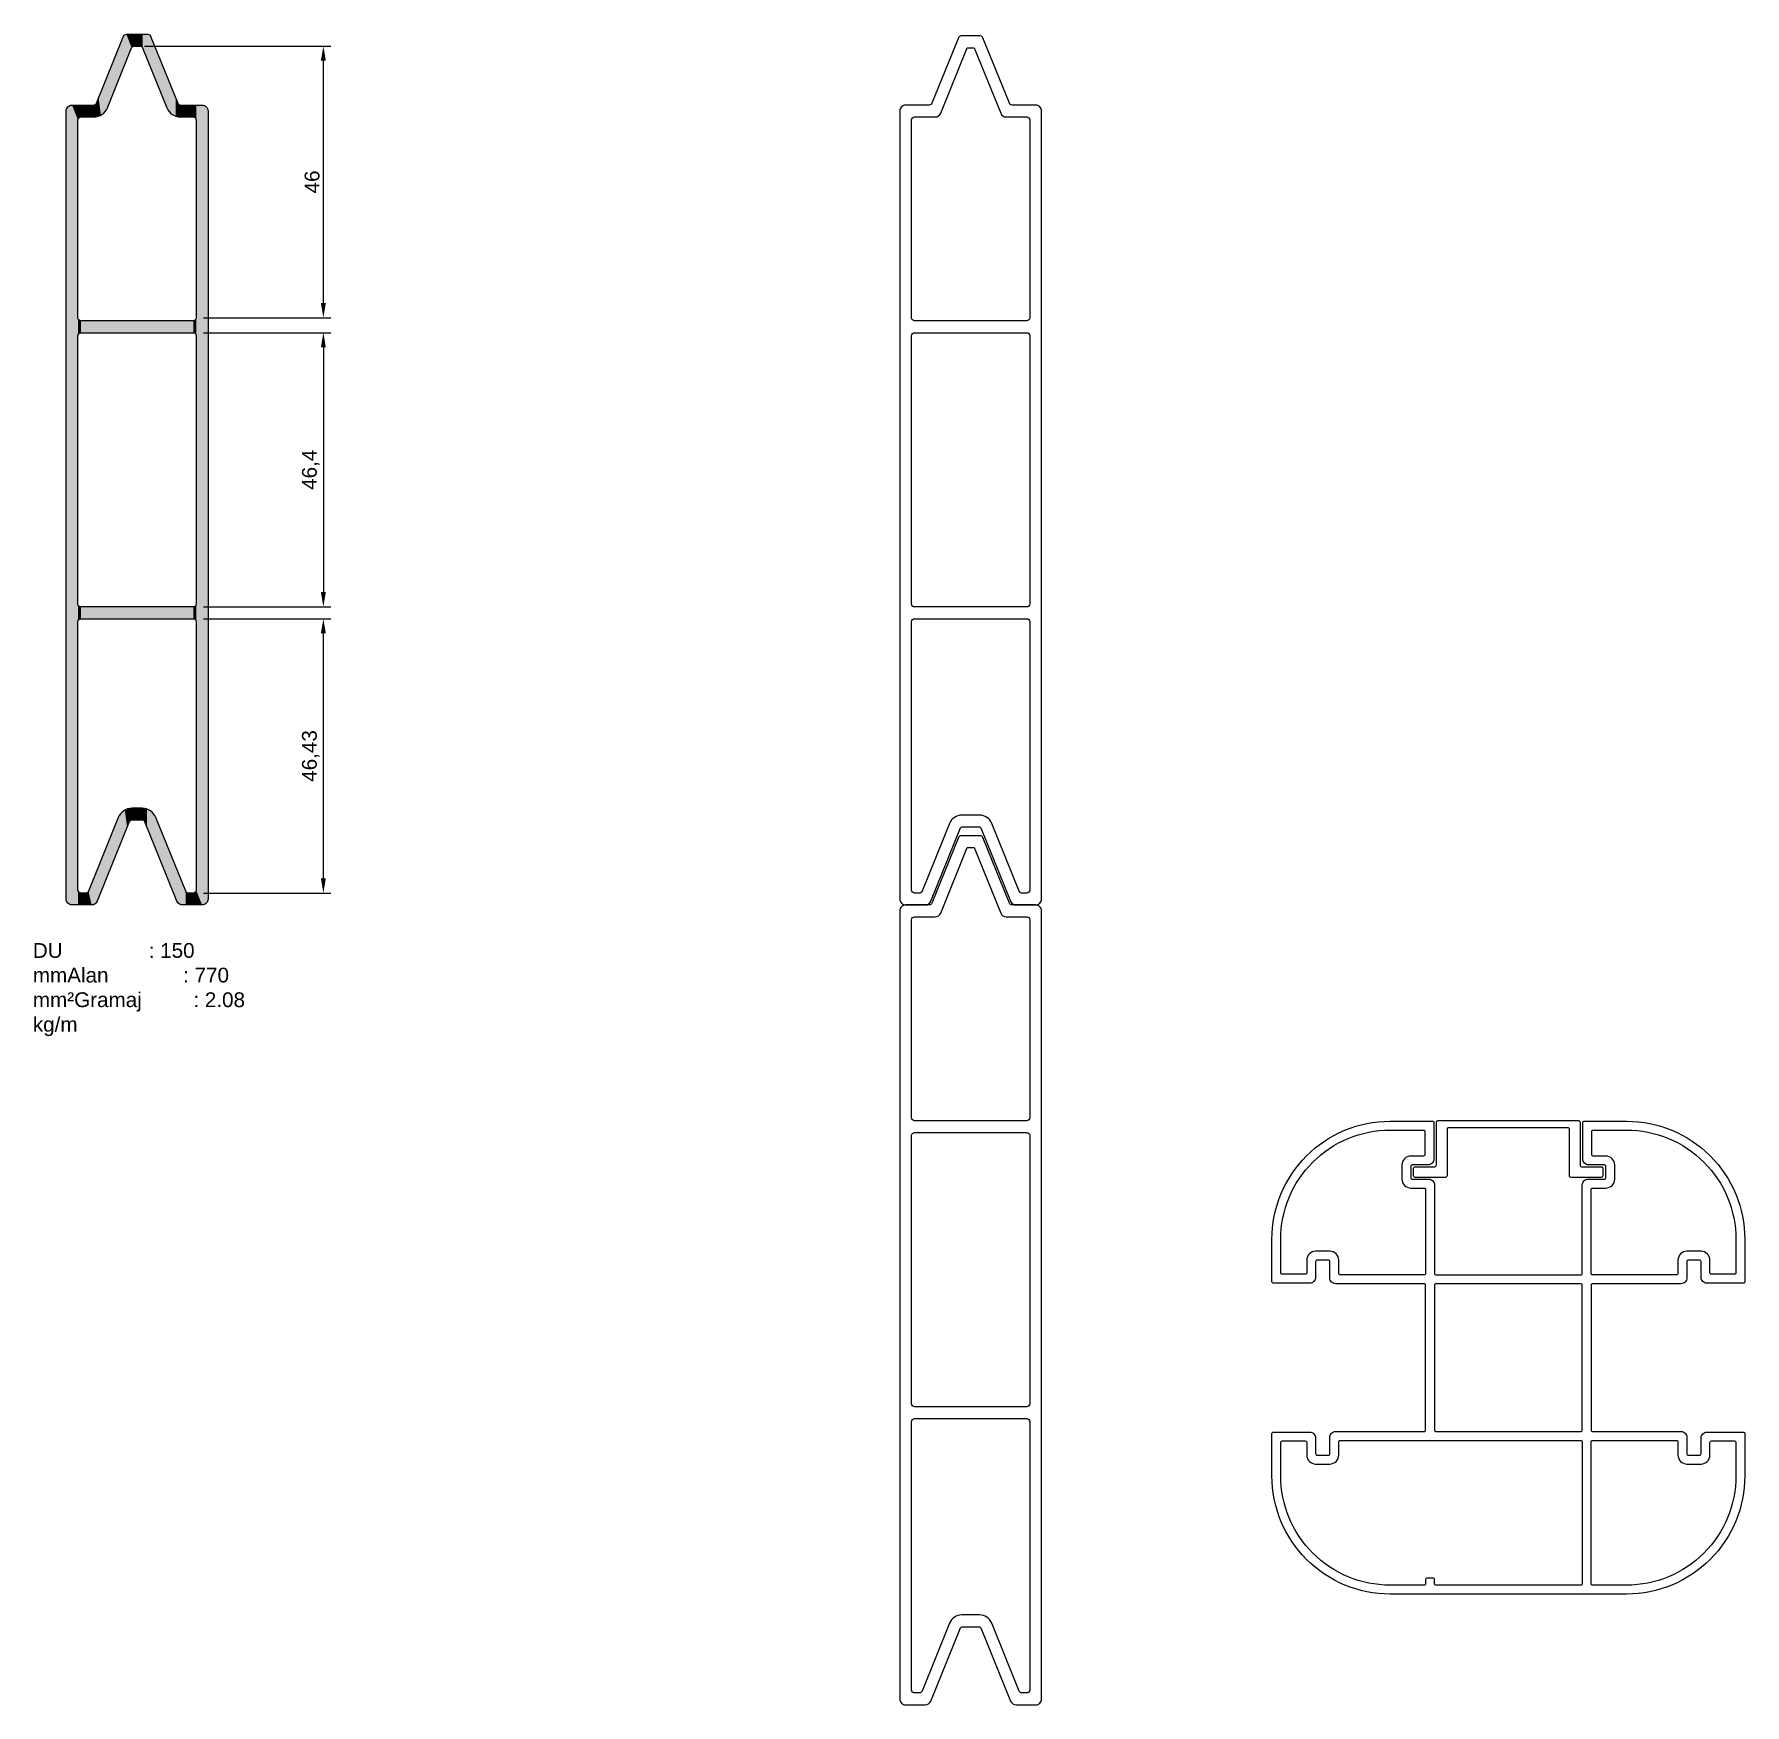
# Model space of a CAD drawing. Extents: x 73 to 823, y -58 to 227.
# Drawn here: x 533.7 to 823.1, y -57.5 to 225.2 of the extents above; entities that cross this region are included whole.
import ezdxf

# ---------------------------------------------------------------- set-up
doc = ezdxf.new("R2010")
doc.units = 0
doc.layers.get('0').update_dxf_attribs({"linetype": 'CONTINUOUS'})
doc.layers.get('DEFPOINTS').update_dxf_attribs({"linetype": 'CONTINUOUS'})
doc.styles.get("Standard").update_dxf_attribs({"font": 'arial.ttf'})
doc.dimstyles.new('ISO-25', dxfattribs={"dimtxt": 2.5, "dimasz": 2.5, "dimexe": 1.25, "dimexo": 1.25, "dimtad": 1, "dimtxsty": 'STANDARD', "dimcen": 2.5, "dimazin": 3, "dimtfac": 1, "dimtmove": 0, "dimatfit": 3})

# ---------------------------------------------------------------- blocks, each defined once
blk = doc.blocks.new('*D3')
at = {"color": 0}
for p, q in [((562.34, 126.26), (583.85, 126.26)), ((582.6, 82.33), (582.6, 123.76)), ((562.34, 79.83), (583.85, 79.83))]:
    blk.add_line(p, q, dxfattribs=at)
for points in [[(582.18, 123.76), (583.02, 123.76), (582.6, 126.26)], [(582.18, 82.33), (583.02, 82.33), (582.6, 79.83)]]:
    blk.add_solid(points, dxfattribs=at)
at = {"layer": 'DEFPOINTS', "color": 0}
for p in [(561.09, 126.26), (582.6, 126.26), (561.09, 79.83)]:
    blk.add_point(p, dxfattribs=at)
at = {"color": 0, "insert": (580.47, 103.04), "char_height": 2.5, "attachment_point": 5, "rotation": 90}
blk.add_mtext('46,43', dxfattribs=at)
blk = doc.blocks.new('*D4')
at = {"color": 0}
for p, q in [((562.34, 174.66), (583.85, 174.66)), ((582.6, 172.16), (582.6, 130.76)), ((562.34, 128.26), (583.85, 128.26))]:
    blk.add_line(p, q, dxfattribs=at)
for points in [[(582.18, 172.16), (583.02, 172.16), (582.6, 174.66)], [(582.18, 130.76), (583.02, 130.76), (582.6, 128.26)]]:
    blk.add_solid(points, dxfattribs=at)
at = {"layer": 'DEFPOINTS', "color": 0}
for p in [(561.09, 174.66), (561.09, 128.26), (582.6, 128.26)]:
    blk.add_point(p, dxfattribs=at)
at = {"color": 0, "insert": (580.47, 151.46), "char_height": 2.5, "attachment_point": 5, "rotation": 90}
blk.add_mtext('46,4', dxfattribs=at)
blk = doc.blocks.new('*D5')
at = {"color": 0}
for p, q in [((552.34, 223.16), (583.85, 223.16)), ((582.6, 179.66), (582.6, 220.66)), ((562.34, 177.16), (583.85, 177.16))]:
    blk.add_line(p, q, dxfattribs=at)
for points in [[(582.18, 220.66), (583.02, 220.66), (582.6, 223.16)], [(582.18, 179.66), (583.02, 179.66), (582.6, 177.16)]]:
    blk.add_solid(points, dxfattribs=at)
at = {"layer": 'DEFPOINTS', "color": 0}
for p in [(551.09, 223.16), (582.6, 223.16), (561.09, 177.16)]:
    blk.add_point(p, dxfattribs=at)
at = {"color": 0, "insert": (580.7, 200.16), "char_height": 2.5, "attachment_point": 5, "rotation": 90}
blk.add_mtext('46', dxfattribs=at)
blk = doc.blocks.new('*U40')
at = {"linetype": 'CONTINUOUS'}
for points in [[(548.81, 219.51), (546.07, 218.06), (548.81, 224.85)], [(548.85, 219.6), (548.81, 224.85), (548.85, 224.92)], [(548.81, 219.51), (548.81, 224.85), (548.85, 219.6)], [(548.9, 219.73), (548.85, 224.92), (548.9, 224.99)], [(548.85, 219.6), (548.85, 224.92), (548.9, 219.73)], [(548.96, 219.88), (548.9, 224.99), (548.96, 225.05)], [(548.9, 219.73), (548.9, 224.99), (548.96, 219.88)], [(549.03, 220.05), (548.96, 225.05), (549.03, 225.1)], [(548.96, 219.88), (548.96, 225.05), (549.03, 220.05)], [(549.11, 220.24), (549.03, 225.1), (549.11, 225.13)], [(549.03, 220.05), (549.03, 225.1), (549.11, 220.24)], [(549.19, 220.45), (549.11, 225.13), (549.19, 225.15)], [(549.11, 220.24), (549.11, 225.13), (549.19, 220.45)], [(549.27, 220.66), (549.19, 225.15), (549.27, 225.16)], [(549.19, 220.45), (549.19, 225.15), (549.27, 220.66)], [(549.27, 220.66), (549.27, 225.16), (550.16, 222.85)], [(550.16, 222.85), (549.27, 225.16), (550.16, 225.16)], [(550.16, 222.85), (550.16, 225.16), (550.2, 222.92)], [(550.2, 222.92), (550.16, 225.16), (550.2, 225.16)], [(550.2, 222.92), (550.2, 225.16), (550.25, 222.99)], [(550.25, 222.99), (550.2, 225.16), (550.25, 225.16)], [(550.25, 222.99), (550.25, 225.16), (550.31, 223.05)], [(550.31, 223.05), (550.25, 225.16), (550.31, 225.16)], [(550.31, 223.05), (550.31, 225.16), (550.38, 223.1)], [(550.38, 223.1), (550.31, 225.16), (550.38, 225.16)], [(550.38, 223.1), (550.38, 225.16), (550.46, 223.13)], [(550.46, 223.13), (550.38, 225.16), (550.46, 225.16)], [(550.46, 223.13), (550.46, 225.16), (550.54, 223.15)], [(550.54, 223.15), (550.46, 225.16), (550.54, 225.16)], [(550.54, 223.15), (550.54, 225.16), (550.62, 223.16)], [(550.62, 223.16), (550.54, 225.16), (550.62, 225.16)], [(550.62, 223.16), (550.62, 225.16), (551.55, 223.16)], [(551.55, 223.16), (550.62, 225.16), (551.55, 225.16)], [(551.55, 223.16), (551.55, 225.16), (551.64, 223.15)], [(551.64, 223.15), (551.55, 225.16), (551.64, 225.16)], [(551.64, 223.15), (551.64, 225.16), (551.72, 223.13)], [(551.72, 223.13), (551.64, 225.16), (551.72, 225.16)], [(551.72, 223.13), (551.72, 225.16), (551.8, 223.1)], [(551.8, 223.1), (551.72, 225.16), (551.8, 225.16)], [(551.8, 223.1), (551.8, 225.16), (551.87, 223.05)], [(551.87, 223.05), (551.8, 225.16), (551.87, 225.16)], [(551.87, 223.05), (551.87, 225.16), (551.93, 222.99)], [(551.93, 222.99), (551.87, 225.16), (551.93, 225.16)], [(551.93, 222.99), (551.93, 225.16), (551.98, 222.92)], [(551.98, 222.92), (551.93, 225.16), (551.98, 225.16)], [(551.98, 222.92), (551.98, 225.16), (552.02, 222.85)], [(552.02, 222.85), (551.98, 225.16), (552.02, 225.16)], [(552.02, 222.85), (552.02, 225.16), (552.9, 220.66)], [(552.9, 220.66), (552.02, 225.16), (552.9, 225.16)], [(552.9, 220.66), (552.9, 225.16), (552.99, 220.45)], [(552.99, 220.45), (552.9, 225.16), (552.99, 225.15)], [(552.99, 220.45), (552.99, 225.15), (553.07, 220.24)], [(553.07, 220.24), (552.99, 225.15), (553.07, 225.13)], [(553.07, 220.24), (553.07, 225.13), (553.15, 220.05)], [(553.15, 220.05), (553.07, 225.13), (553.15, 225.1)], [(553.15, 220.05), (553.15, 225.1), (553.22, 219.88)], [(553.22, 219.88), (553.15, 225.1), (553.22, 225.05)], [(553.22, 219.88), (553.22, 225.05), (553.28, 219.73)], [(553.28, 219.73), (553.22, 225.05), (553.28, 224.99)], [(553.28, 219.73), (553.28, 224.99), (553.33, 219.6)], [(553.33, 219.6), (553.28, 224.99), (553.33, 224.92)], [(553.33, 219.6), (553.33, 224.92), (553.37, 219.51)], [(553.37, 219.51), (553.33, 224.92), (553.37, 224.85)], [(553.37, 219.51), (553.37, 224.85), (556.11, 212.72)], [(556.11, 212.72), (553.37, 224.85), (556.11, 218.06)], [(545.88, 212.35), (545.62, 216.96), (545.88, 217.59)], [(546.07, 212.72), (545.88, 217.59), (546.07, 218.06)], [(545.88, 212.35), (545.88, 217.59), (546.07, 212.72)], [(546.07, 212.72), (546.07, 218.06), (548.81, 219.51)], [(556.11, 212.72), (556.11, 218.06), (556.3, 212.35)], [(556.3, 212.35), (556.11, 218.06), (556.3, 217.59)], [(556.3, 212.35), (556.3, 217.59), (556.55, 212.01)], [(556.55, 212.01), (556.3, 217.59), (556.55, 216.96)], [(544.58, 211.3), (544.21, 213.47), (544.58, 214.38)], [(544.97, 211.48), (544.58, 214.38), (544.97, 215.34)], [(544.58, 211.3), (544.58, 214.38), (544.97, 211.48)], [(545.32, 211.71), (544.97, 215.34), (545.32, 216.21)], [(544.97, 211.48), (544.97, 215.34), (545.32, 211.71)], [(545.62, 212.01), (545.32, 216.21), (545.62, 216.96)], [(545.32, 211.71), (545.32, 216.21), (545.62, 212.01)], [(545.62, 212.01), (545.62, 216.96), (545.88, 212.35)], [(556.55, 212.01), (556.55, 216.96), (556.86, 211.71)], [(556.86, 211.71), (556.55, 216.96), (556.86, 216.21)], [(556.86, 211.71), (556.86, 216.21), (557.21, 211.48)], [(557.21, 211.48), (556.86, 216.21), (557.21, 215.34)], [(557.21, 211.48), (557.21, 215.34), (557.59, 211.3)], [(557.59, 211.3), (557.21, 215.34), (557.59, 214.38)], [(557.59, 211.3), (557.59, 214.38), (557.96, 211.21)], [(557.96, 211.21), (557.59, 214.38), (557.96, 213.47)], [(539.1, 78.65), (539.09, 212.16), (539.1, 212.31)], [(539.09, 78.83), (539.09, 212.16), (539.1, 78.65)], [(539.11, 78.64), (539.1, 212.31), (539.11, 212.36)], [(539.1, 78.65), (539.1, 212.31), (539.11, 78.64)], [(539.15, 78.49), (539.11, 212.36), (539.15, 212.49)], [(539.11, 78.64), (539.11, 212.36), (539.15, 78.49)], [(539.16, 78.45), (539.15, 212.49), (539.16, 212.54)], [(539.15, 78.49), (539.15, 212.49), (539.16, 78.45)], [(539.22, 78.33), (539.16, 212.54), (539.22, 212.65)], [(539.16, 78.45), (539.16, 212.54), (539.22, 78.33)], [(539.26, 78.28), (539.22, 212.65), (539.26, 212.72)], [(539.22, 78.33), (539.22, 212.65), (539.26, 78.28)], [(539.32, 78.19), (539.26, 212.72), (539.32, 212.8)], [(539.26, 78.28), (539.26, 212.72), (539.32, 78.19)], [(539.38, 78.13), (539.32, 212.8), (539.38, 212.87)], [(539.32, 78.19), (539.32, 212.8), (539.38, 78.13)], [(539.44, 78.06), (539.38, 212.87), (539.44, 212.92)], [(539.38, 78.13), (539.38, 212.87), (539.44, 78.06)], [(539.53, 78), (539.44, 212.92), (539.53, 212.99)], [(539.44, 78.06), (539.44, 212.92), (539.53, 78)], [(539.59, 77.96), (539.53, 212.99), (539.59, 213.02)], [(539.53, 78), (539.53, 212.99), (539.59, 77.96)], [(539.71, 77.91), (539.59, 213.02), (539.71, 213.08)], [(539.59, 77.96), (539.59, 213.02), (539.71, 77.91)], [(539.75, 77.89), (539.71, 213.08), (539.75, 213.1)], [(539.71, 77.91), (539.71, 213.08), (539.75, 77.89)], [(539.89, 77.85), (539.75, 213.1), (539.89, 213.14)], [(539.75, 77.89), (539.75, 213.1), (539.89, 77.85)], [(539.89, 77.85), (539.89, 213.14), (539.91, 77.84)], [(539.91, 77.84), (539.89, 213.14), (539.91, 213.14)], [(540.09, 77.83), (539.91, 213.14), (540.09, 213.16)], [(539.91, 77.84), (539.91, 213.14), (540.09, 77.83)], [(540.09, 77.83), (540.09, 213.16), (541.09, 77.83)], [(541.09, 210.66), (540.09, 213.16), (541.09, 213.16)], [(541.09, 77.83), (540.09, 213.16), (541.09, 80.33)], [(541.09, 80.33), (540.09, 213.16), (541.09, 125.76)], [(541.09, 125.76), (540.09, 213.16), (541.09, 128.76)], [(541.09, 128.76), (540.09, 213.16), (541.09, 174.16)], [(541.09, 174.16), (540.09, 213.16), (541.09, 177.16)], [(541.09, 177.16), (540.09, 213.16), (541.09, 210.66)], [(541.09, 210.66), (541.09, 213.16), (541.1, 210.76)], [(541.1, 210.76), (541.09, 213.16), (541.1, 213.16)], [(541.1, 210.76), (541.1, 213.16), (541.13, 210.85)], [(541.13, 210.85), (541.1, 213.16), (541.13, 213.16)], [(541.13, 210.85), (541.13, 213.16), (541.17, 210.94)], [(541.17, 210.94), (541.13, 213.16), (541.17, 213.16)], [(541.17, 210.94), (541.17, 213.16), (541.23, 211.01)], [(541.23, 211.01), (541.17, 213.16), (541.23, 213.16)], [(541.23, 211.01), (541.23, 213.16), (541.31, 211.08)], [(541.31, 211.08), (541.23, 213.16), (541.31, 213.16)], [(541.31, 211.08), (541.31, 213.16), (541.4, 211.12)], [(541.4, 211.12), (541.31, 213.16), (541.4, 213.16)], [(541.4, 211.12), (541.4, 213.16), (541.49, 211.15)], [(541.49, 211.15), (541.4, 213.16), (541.49, 213.16)], [(541.49, 211.15), (541.49, 213.16), (541.59, 211.16)], [(541.59, 211.16), (541.49, 213.16), (541.59, 213.16)], [(541.59, 211.16), (541.59, 213.16), (543.75, 211.16)], [(543.75, 211.16), (541.59, 213.16), (543.75, 213.16)], [(543.83, 211.17), (543.75, 213.16), (543.83, 213.17)], [(543.75, 211.16), (543.75, 213.16), (543.83, 211.17)], [(543.92, 211.17), (543.83, 213.17), (543.92, 213.19)], [(543.83, 211.17), (543.83, 213.17), (543.92, 211.17)], [(543.99, 211.18), (543.92, 213.19), (543.99, 213.22)], [(543.92, 211.17), (543.92, 213.19), (543.99, 211.18)], [(544.06, 211.19), (543.99, 213.22), (544.06, 213.27)], [(543.99, 211.18), (543.99, 213.22), (544.06, 211.19)], [(544.13, 211.19), (544.06, 213.27), (544.13, 213.33)], [(544.06, 211.19), (544.06, 213.27), (544.13, 211.19)], [(544.17, 211.2), (544.13, 213.33), (544.17, 213.39)], [(544.13, 211.19), (544.13, 213.33), (544.17, 211.2)], [(544.18, 211.2), (544.17, 213.39), (544.18, 213.4)], [(544.17, 211.2), (544.17, 213.39), (544.18, 211.2)], [(544.21, 211.21), (544.18, 213.4), (544.21, 213.47)], [(544.18, 211.2), (544.18, 213.4), (544.21, 211.21)], [(544.21, 211.21), (544.21, 213.47), (544.58, 211.3)], [(557.96, 211.21), (557.96, 213.47), (558, 211.2)], [(558, 211.2), (557.96, 213.47), (558, 213.4)], [(558, 211.2), (558, 213.4), (558, 211.2)], [(558, 211.2), (558, 213.4), (558, 213.39)], [(558, 211.2), (558, 213.39), (558.05, 211.19)], [(558.05, 211.19), (558, 213.39), (558.05, 213.33)], [(558.05, 211.19), (558.05, 213.33), (558.11, 211.19)], [(558.11, 211.19), (558.05, 213.33), (558.11, 213.27)], [(558.11, 211.19), (558.11, 213.27), (558.18, 211.18)], [(558.18, 211.18), (558.11, 213.27), (558.18, 213.22)], [(558.18, 211.18), (558.18, 213.22), (558.26, 211.17)], [(558.26, 211.17), (558.18, 213.22), (558.26, 213.19)], [(558.26, 211.17), (558.26, 213.19), (558.34, 211.17)], [(558.34, 211.17), (558.26, 213.19), (558.34, 213.17)], [(558.34, 211.17), (558.34, 213.17), (558.43, 211.16)], [(558.43, 211.16), (558.34, 213.17), (558.43, 213.16)], [(558.43, 211.16), (558.43, 213.16), (560.59, 211.16)], [(560.59, 211.16), (558.43, 213.16), (560.59, 213.16)], [(560.59, 211.16), (560.59, 213.16), (560.67, 211.15)], [(560.67, 211.15), (560.59, 213.16), (560.67, 213.16)], [(560.67, 211.15), (560.67, 213.16), (560.76, 211.13)], [(560.76, 211.13), (560.67, 213.16), (560.76, 213.16)], [(560.76, 211.13), (560.76, 213.16), (560.84, 211.09)], [(560.84, 211.09), (560.76, 213.16), (560.84, 213.16)], [(560.84, 211.09), (560.84, 213.16), (560.91, 211.04)], [(560.91, 211.04), (560.84, 213.16), (560.91, 213.16)], [(560.91, 211.04), (560.91, 213.16), (560.97, 210.98)], [(560.97, 210.98), (560.91, 213.16), (560.97, 213.16)], [(560.97, 210.98), (560.97, 213.16), (561.02, 210.91)], [(561.02, 210.91), (560.97, 213.16), (561.02, 213.16)], [(561.02, 210.91), (561.02, 213.16), (561.06, 210.83)], [(561.06, 210.83), (561.02, 213.16), (561.06, 213.16)], [(561.06, 210.83), (561.06, 213.16), (561.08, 210.75)], [(561.08, 210.75), (561.06, 213.16), (561.08, 213.16)], [(561.08, 210.75), (561.08, 213.16), (561.09, 210.66)], [(561.09, 210.66), (561.08, 213.16), (561.09, 213.16)], [(561.09, 210.66), (561.09, 213.16), (562.09, 77.83)], [(562.09, 77.83), (561.09, 213.16), (562.09, 213.16)], [(562.09, 77.83), (562.09, 213.16), (562.26, 77.84)], [(562.26, 77.84), (562.09, 213.16), (562.26, 213.15)], [(562.26, 77.84), (562.26, 213.15), (562.43, 77.89)], [(562.43, 77.89), (562.26, 213.15), (562.43, 213.1)], [(562.43, 77.89), (562.43, 213.1), (562.59, 77.96)], [(562.59, 77.96), (562.43, 213.1), (562.59, 213.03)], [(562.59, 77.96), (562.59, 213.03), (562.73, 78.06)], [(562.73, 78.06), (562.59, 213.03), (562.73, 212.93)], [(562.73, 78.06), (562.73, 212.93), (562.85, 78.19)], [(562.85, 78.19), (562.73, 212.93), (562.85, 212.8)], [(562.85, 78.19), (562.85, 212.8), (562.95, 78.33)], [(562.95, 78.33), (562.85, 212.8), (562.95, 212.66)], [(562.95, 78.33), (562.95, 212.66), (563.03, 78.49)], [(563.03, 78.49), (562.95, 212.66), (563.03, 212.5)], [(563.03, 78.49), (563.03, 212.5), (563.07, 78.65)], [(563.07, 78.65), (563.03, 212.5), (563.07, 212.33)], [(563.07, 78.65), (563.07, 212.33), (563.09, 78.83)], [(563.09, 78.83), (563.07, 212.33), (563.09, 212.16)], [(561.09, 177.16), (561.09, 210.66), (562.09, 77.83)], [(541.09, 174.16), (541.09, 177.16), (541.1, 174.25)], [(541.1, 174.25), (541.09, 177.16), (541.1, 177.08)], [(541.1, 174.25), (541.1, 177.08), (541.1, 174.25)], [(541.1, 174.25), (541.1, 177.08), (541.1, 177.06)], [(541.1, 174.25), (541.1, 177.06), (541.12, 174.33)], [(541.12, 174.33), (541.1, 177.06), (541.12, 177)], [(541.12, 174.33), (541.12, 177), (541.13, 174.35)], [(541.13, 174.35), (541.12, 177), (541.13, 176.97)], [(541.13, 174.35), (541.13, 176.97), (541.15, 174.41)], [(541.15, 174.41), (541.13, 176.97), (541.15, 176.91)], [(541.15, 174.41), (541.15, 176.91), (541.17, 174.43)], [(541.17, 174.43), (541.15, 176.91), (541.17, 176.88)], [(541.17, 174.43), (541.17, 176.88), (541.2, 174.48)], [(541.2, 174.48), (541.17, 176.88), (541.2, 176.84)], [(541.2, 174.48), (541.2, 176.84), (541.23, 174.51)], [(541.23, 174.51), (541.2, 176.84), (541.23, 176.81)], [(541.23, 174.51), (541.23, 176.81), (541.27, 174.54)], [(541.27, 174.54), (541.23, 176.81), (541.27, 176.78)], [(541.27, 174.54), (541.27, 176.78), (541.31, 174.57)], [(541.31, 174.57), (541.27, 176.78), (541.31, 176.74)], [(541.31, 174.57), (541.31, 176.74), (541.34, 174.59)], [(541.34, 174.59), (541.31, 176.74), (541.34, 176.73)], [(541.34, 174.59), (541.34, 176.73), (541.4, 174.62)], [(541.4, 174.62), (541.34, 176.73), (541.4, 176.7)], [(541.4, 174.62), (541.4, 176.7), (541.42, 174.63)], [(541.42, 174.63), (541.4, 176.7), (541.42, 176.69)], [(541.42, 174.63), (541.42, 176.69), (541.49, 174.65)], [(541.49, 174.65), (541.42, 176.69), (541.49, 176.67)], [(541.49, 174.65), (541.49, 176.67), (541.5, 174.65)], [(541.5, 174.65), (541.49, 176.67), (541.5, 176.67)], [(541.5, 174.65), (541.5, 176.67), (541.59, 174.66)], [(541.59, 174.66), (541.5, 176.67), (541.59, 176.66)], [(541.59, 174.66), (541.59, 176.66), (560.59, 174.66)], [(560.59, 174.66), (541.59, 176.66), (560.59, 176.66)], [(560.67, 174.65), (560.59, 176.66), (560.67, 176.67)], [(560.59, 174.66), (560.59, 176.66), (560.67, 174.65)], [(560.76, 174.63), (560.67, 176.67), (560.76, 176.69)], [(560.67, 174.65), (560.67, 176.67), (560.76, 174.63)], [(560.84, 174.59), (560.76, 176.69), (560.84, 176.73)], [(560.76, 174.63), (560.76, 176.69), (560.84, 174.59)], [(560.91, 174.54), (560.84, 176.73), (560.91, 176.78)], [(560.84, 174.59), (560.84, 176.73), (560.91, 174.54)], [(560.97, 174.48), (560.91, 176.78), (560.97, 176.84)], [(560.91, 174.54), (560.91, 176.78), (560.97, 174.48)], [(561.02, 174.41), (560.97, 176.84), (561.02, 176.91)], [(560.97, 174.48), (560.97, 176.84), (561.02, 174.41)], [(561.06, 174.33), (561.02, 176.91), (561.06, 176.99)], [(561.02, 174.41), (561.02, 176.91), (561.06, 174.33)], [(561.08, 174.25), (561.06, 176.99), (561.08, 177.07)], [(561.06, 174.33), (561.06, 176.99), (561.08, 174.25)], [(561.09, 174.16), (561.08, 177.07), (561.09, 177.16)], [(561.08, 174.25), (561.08, 177.07), (561.09, 174.16)], [(561.09, 174.16), (561.09, 177.16), (562.09, 77.83)], [(561.09, 128.76), (561.09, 174.16), (562.09, 77.83)], [(541.09, 125.76), (541.09, 128.76), (541.1, 125.84)], [(541.1, 125.84), (541.09, 128.76), (541.1, 128.67)], [(541.1, 125.84), (541.1, 128.67), (541.1, 125.86)], [(541.1, 125.86), (541.1, 128.67), (541.1, 128.67)], [(541.1, 125.86), (541.1, 128.67), (541.12, 125.93)], [(541.12, 125.93), (541.1, 128.67), (541.12, 128.59)], [(541.12, 125.93), (541.12, 128.59), (541.13, 125.95)], [(541.13, 125.95), (541.12, 128.59), (541.13, 128.57)], [(541.13, 125.95), (541.13, 128.57), (541.15, 126.01)], [(541.15, 126.01), (541.13, 128.57), (541.15, 128.51)], [(541.15, 126.01), (541.15, 128.51), (541.17, 126.04)], [(541.17, 126.04), (541.15, 128.51), (541.17, 128.49)], [(541.17, 126.04), (541.17, 128.49), (541.2, 126.08)], [(541.2, 126.08), (541.17, 128.49), (541.2, 128.44)], [(541.2, 126.08), (541.2, 128.44), (541.23, 126.11)], [(541.23, 126.11), (541.2, 128.44), (541.23, 128.41)], [(541.23, 126.11), (541.23, 128.41), (541.27, 126.14)], [(541.27, 126.14), (541.23, 128.41), (541.27, 128.38)], [(541.27, 126.14), (541.27, 128.38), (541.31, 126.18)], [(541.31, 126.18), (541.27, 128.38), (541.31, 128.35)], [(541.31, 126.18), (541.31, 128.35), (541.34, 126.19)], [(541.34, 126.19), (541.31, 128.35), (541.34, 128.33)], [(541.34, 126.19), (541.34, 128.33), (541.4, 126.22)], [(541.4, 126.22), (541.34, 128.33), (541.4, 128.3)], [(541.4, 126.22), (541.4, 128.3), (541.42, 126.23)], [(541.42, 126.23), (541.4, 128.3), (541.42, 128.29)], [(541.42, 126.23), (541.42, 128.29), (541.49, 126.25)], [(541.49, 126.25), (541.42, 128.29), (541.49, 128.27)], [(541.49, 126.25), (541.49, 128.27), (541.5, 126.25)], [(541.5, 126.25), (541.49, 128.27), (541.5, 128.27)], [(541.5, 126.25), (541.5, 128.27), (541.59, 126.26)], [(541.59, 126.26), (541.5, 128.27), (541.59, 128.26)], [(541.59, 126.26), (541.59, 128.26), (560.59, 126.26)], [(560.59, 126.26), (541.59, 128.26), (560.59, 128.26)], [(560.67, 126.25), (560.59, 128.26), (560.67, 128.27)], [(560.59, 126.26), (560.59, 128.26), (560.67, 126.25)], [(560.76, 126.23), (560.67, 128.27), (560.76, 128.29)], [(560.67, 126.25), (560.67, 128.27), (560.76, 126.23)], [(560.84, 126.19), (560.76, 128.29), (560.84, 128.33)], [(560.76, 126.23), (560.76, 128.29), (560.84, 126.19)], [(560.91, 126.14), (560.84, 128.33), (560.91, 128.38)], [(560.84, 126.19), (560.84, 128.33), (560.91, 126.14)], [(560.97, 126.08), (560.91, 128.38), (560.97, 128.44)], [(560.91, 126.14), (560.91, 128.38), (560.97, 126.08)], [(561.02, 126.01), (560.97, 128.44), (561.02, 128.51)], [(560.97, 126.08), (560.97, 128.44), (561.02, 126.01)], [(561.06, 125.93), (561.02, 128.51), (561.06, 128.59)], [(561.02, 126.01), (561.02, 128.51), (561.06, 125.93)], [(561.08, 125.85), (561.06, 128.59), (561.08, 128.67)], [(561.06, 125.93), (561.06, 128.59), (561.08, 125.85)], [(561.09, 125.76), (561.08, 128.67), (561.09, 128.76)], [(561.08, 125.85), (561.08, 128.67), (561.09, 125.76)], [(561.09, 125.76), (561.09, 128.76), (562.09, 77.83)], [(561.09, 80.33), (561.09, 125.76), (562.09, 77.83)], [(547.91, 87.29), (544.34, 83.79), (547.91, 92.63)], [(548.1, 87.76), (547.91, 92.63), (548.1, 93.01)], [(547.91, 87.29), (547.91, 92.63), (548.1, 87.76)], [(548.35, 88.39), (548.1, 93.01), (548.35, 93.35)], [(548.1, 87.76), (548.1, 93.01), (548.35, 88.39)], [(548.66, 89.15), (548.35, 93.35), (548.66, 93.64)], [(548.35, 88.39), (548.35, 93.35), (548.66, 89.15)], [(549.01, 90.01), (548.66, 93.64), (549.01, 93.88)], [(548.66, 89.15), (548.66, 93.64), (549.01, 90.01)], [(549.4, 90.97), (549.01, 93.88), (549.4, 94.05)], [(549.01, 90.01), (549.01, 93.88), (549.4, 90.97)], [(549.77, 91.88), (549.4, 94.05), (549.77, 94.15)], [(549.4, 90.97), (549.4, 94.05), (549.77, 91.88)], [(549.8, 91.96), (549.77, 94.15), (549.8, 94.16)], [(549.77, 91.88), (549.77, 94.15), (549.8, 91.96)], [(549.8, 91.96), (549.8, 94.16), (549.81, 91.96)], [(549.81, 91.96), (549.8, 94.16), (549.81, 94.16)], [(549.81, 91.96), (549.81, 94.16), (549.85, 92.02)], [(549.85, 92.02), (549.81, 94.16), (549.85, 94.16)], [(549.91, 92.08), (549.85, 94.16), (549.91, 94.17)], [(549.85, 92.02), (549.85, 94.16), (549.91, 92.08)], [(549.91, 92.08), (549.91, 94.17), (549.99, 92.13)], [(549.99, 92.13), (549.91, 94.17), (549.99, 94.17)], [(550.06, 92.16), (549.99, 94.17), (550.06, 94.18)], [(549.99, 92.13), (549.99, 94.17), (550.06, 92.16)], [(550.14, 92.19), (550.06, 94.18), (550.14, 94.19)], [(550.06, 92.16), (550.06, 94.18), (550.14, 92.19)], [(550.14, 92.19), (550.14, 94.19), (550.23, 92.19)], [(550.23, 92.19), (550.14, 94.19), (550.23, 94.19)], [(550.23, 92.19), (550.23, 94.19), (551.95, 92.19)], [(551.95, 92.19), (550.23, 94.19), (551.95, 94.19)], [(551.95, 92.19), (551.95, 94.19), (552.03, 92.19)], [(552.03, 92.19), (551.95, 94.19), (552.03, 94.19)], [(552.03, 92.19), (552.03, 94.19), (552.11, 92.16)], [(552.11, 92.16), (552.03, 94.19), (552.11, 94.18)], [(552.11, 92.16), (552.11, 94.18), (552.19, 92.13)], [(552.19, 92.13), (552.11, 94.18), (552.19, 94.17)], [(552.19, 92.13), (552.19, 94.17), (552.26, 92.08)], [(552.26, 92.08), (552.19, 94.17), (552.26, 94.17)], [(552.26, 92.08), (552.26, 94.17), (552.32, 92.02)], [(552.32, 92.02), (552.26, 94.17), (552.32, 94.16)], [(552.32, 92.02), (552.32, 94.16), (552.37, 91.96)], [(552.37, 91.96), (552.32, 94.16), (552.37, 94.16)], [(552.37, 91.96), (552.37, 94.16), (552.37, 91.96)], [(552.37, 91.96), (552.37, 94.16), (552.37, 94.16)], [(552.37, 91.96), (552.37, 94.16), (552.41, 91.88)], [(552.41, 91.88), (552.37, 94.16), (552.41, 94.15)], [(552.41, 91.88), (552.41, 94.15), (552.78, 90.97)], [(552.78, 90.97), (552.41, 94.15), (552.78, 94.05)], [(552.78, 90.97), (552.78, 94.05), (553.16, 90.01)], [(553.16, 90.01), (552.78, 94.05), (553.16, 93.88)], [(553.16, 90.01), (553.16, 93.88), (553.52, 89.15)], [(553.52, 89.15), (553.16, 93.88), (553.52, 93.64)], [(553.52, 89.15), (553.52, 93.64), (553.82, 88.39)], [(553.82, 88.39), (553.52, 93.64), (553.82, 93.35)], [(553.82, 88.39), (553.82, 93.35), (554.07, 87.76)], [(554.07, 87.76), (553.82, 93.35), (554.07, 93.01)], [(554.07, 87.76), (554.07, 93.01), (554.26, 87.29)], [(554.26, 87.29), (554.07, 93.01), (554.26, 92.63)], [(554.26, 87.29), (554.26, 92.63), (557.84, 78.45)], [(557.84, 78.45), (554.26, 92.63), (557.84, 83.79)], [(544.34, 78.45), (544.34, 83.79), (547.91, 87.29)], [(543.41, 77.83), (542.87, 80.14), (543.41, 81.5)], [(543.58, 77.84), (543.41, 81.5), (543.58, 81.92)], [(543.41, 77.83), (543.41, 81.5), (543.58, 77.84)], [(543.75, 77.88), (543.58, 81.92), (543.75, 82.32)], [(543.58, 77.84), (543.58, 81.92), (543.75, 77.88)], [(543.9, 77.95), (543.75, 82.32), (543.9, 82.7)], [(543.75, 77.88), (543.75, 82.32), (543.9, 77.95)], [(544.04, 78.05), (543.9, 82.7), (544.04, 83.05)], [(543.9, 77.95), (543.9, 82.7), (544.04, 78.05)], [(544.16, 78.17), (544.04, 83.05), (544.16, 83.35)], [(544.04, 78.05), (544.04, 83.05), (544.16, 78.17)], [(544.26, 78.3), (544.16, 83.35), (544.26, 83.6)], [(544.16, 78.17), (544.16, 83.35), (544.26, 78.3)], [(544.34, 78.45), (544.26, 83.6), (544.34, 83.79)], [(544.26, 78.3), (544.26, 83.6), (544.34, 78.45)], [(557.84, 78.45), (557.84, 83.79), (557.91, 78.3)], [(557.91, 78.3), (557.84, 83.79), (557.91, 83.6)], [(557.91, 78.3), (557.91, 83.6), (558.01, 78.17)], [(558.01, 78.17), (557.91, 83.6), (558.01, 83.35)], [(558.01, 78.17), (558.01, 83.35), (558.13, 78.05)], [(558.13, 78.05), (558.01, 83.35), (558.13, 83.05)], [(558.13, 78.05), (558.13, 83.05), (558.28, 77.95)], [(558.28, 77.95), (558.13, 83.05), (558.28, 82.7)], [(558.28, 77.95), (558.28, 82.7), (558.43, 77.88)], [(558.43, 77.88), (558.28, 82.7), (558.43, 82.32)], [(558.43, 77.88), (558.43, 82.32), (558.59, 77.84)], [(558.59, 77.84), (558.43, 82.32), (558.59, 81.92)], [(558.59, 77.84), (558.59, 81.92), (558.76, 77.83)], [(558.76, 77.83), (558.59, 81.92), (558.76, 81.5)], [(558.76, 77.83), (558.76, 81.5), (559.31, 77.83)], [(559.31, 77.83), (558.76, 81.5), (559.31, 80.14)], [(541.09, 77.83), (541.09, 80.33), (541.1, 77.83)], [(541.1, 77.83), (541.09, 80.33), (541.1, 80.24)], [(541.1, 77.83), (541.1, 80.24), (541.12, 77.83)], [(541.12, 77.83), (541.1, 80.24), (541.12, 80.16)], [(541.12, 77.83), (541.12, 80.16), (541.15, 77.83)], [(541.15, 77.83), (541.12, 80.16), (541.15, 80.08)], [(541.15, 77.83), (541.15, 80.08), (541.2, 77.83)], [(541.2, 77.83), (541.15, 80.08), (541.2, 80.01)], [(541.2, 77.83), (541.2, 80.01), (541.27, 77.83)], [(541.27, 77.83), (541.2, 80.01), (541.27, 79.94)], [(541.27, 77.83), (541.27, 79.94), (541.34, 77.83)], [(541.34, 77.83), (541.27, 79.94), (541.34, 79.89)], [(541.34, 77.83), (541.34, 79.89), (541.42, 77.83)], [(541.42, 77.83), (541.34, 79.89), (541.42, 79.86)], [(541.42, 77.83), (541.42, 79.86), (541.5, 77.83)], [(541.5, 77.83), (541.42, 79.86), (541.5, 79.84)], [(541.5, 77.83), (541.5, 79.84), (541.59, 77.83)], [(541.59, 77.83), (541.5, 79.84), (541.59, 79.83)], [(541.59, 77.83), (541.59, 79.83), (542.4, 77.83)], [(542.4, 77.83), (541.59, 79.83), (542.4, 79.83)], [(542.49, 77.83), (542.4, 79.83), (542.49, 79.84)], [(542.4, 77.83), (542.4, 79.83), (542.49, 77.83)], [(542.57, 77.83), (542.49, 79.84), (542.57, 79.86)], [(542.49, 77.83), (542.49, 79.84), (542.57, 77.83)], [(542.64, 77.83), (542.57, 79.86), (542.64, 79.89)], [(542.57, 77.83), (542.57, 79.86), (542.64, 77.83)], [(542.72, 77.83), (542.64, 79.89), (542.72, 79.94)], [(542.64, 77.83), (542.64, 79.89), (542.72, 77.83)], [(542.78, 77.83), (542.72, 79.94), (542.78, 80)], [(542.72, 77.83), (542.72, 79.94), (542.78, 77.83)], [(542.83, 77.83), (542.78, 80), (542.83, 80.07)], [(542.78, 77.83), (542.78, 80), (542.83, 77.83)], [(542.87, 77.83), (542.83, 80.07), (542.87, 80.14)], [(542.83, 77.83), (542.83, 80.07), (542.87, 77.83)], [(542.87, 77.83), (542.87, 80.14), (543.41, 77.83)], [(559.31, 77.83), (559.31, 80.14), (559.35, 77.83)], [(559.35, 77.83), (559.31, 80.14), (559.35, 80.07)], [(559.35, 77.83), (559.35, 80.07), (559.4, 77.83)], [(559.4, 77.83), (559.35, 80.07), (559.4, 80)], [(559.4, 77.83), (559.4, 80), (559.46, 77.83)], [(559.46, 77.83), (559.4, 80), (559.46, 79.94)], [(559.46, 77.83), (559.46, 79.94), (559.53, 77.83)], [(559.53, 77.83), (559.46, 79.94), (559.53, 79.89)], [(559.53, 77.83), (559.53, 79.89), (559.61, 77.83)], [(559.61, 77.83), (559.53, 79.89), (559.61, 79.86)], [(559.61, 77.83), (559.61, 79.86), (559.69, 77.83)], [(559.69, 77.83), (559.61, 79.86), (559.69, 79.84)], [(559.69, 77.83), (559.69, 79.84), (559.77, 77.83)], [(559.77, 77.83), (559.69, 79.84), (559.77, 79.83)], [(559.77, 77.83), (559.77, 79.83), (560.59, 77.83)], [(560.59, 77.83), (559.77, 79.83), (560.59, 79.83)], [(560.67, 77.83), (560.59, 79.83), (560.67, 79.84)], [(560.59, 77.83), (560.59, 79.83), (560.67, 77.83)], [(560.76, 77.83), (560.67, 79.84), (560.76, 79.86)], [(560.67, 77.83), (560.67, 79.84), (560.76, 77.83)], [(560.84, 77.83), (560.76, 79.86), (560.84, 79.89)], [(560.76, 77.83), (560.76, 79.86), (560.84, 77.83)], [(560.91, 77.83), (560.84, 79.89), (560.91, 79.94)], [(560.84, 77.83), (560.84, 79.89), (560.91, 77.83)], [(560.97, 77.83), (560.91, 79.94), (560.97, 80.01)], [(560.91, 77.83), (560.91, 79.94), (560.97, 77.83)], [(561.02, 77.83), (560.97, 80.01), (561.02, 80.08)], [(560.97, 77.83), (560.97, 80.01), (561.02, 77.83)], [(561.06, 77.83), (561.02, 80.08), (561.06, 80.16)], [(561.02, 77.83), (561.02, 80.08), (561.06, 77.83)], [(561.08, 77.83), (561.06, 80.16), (561.08, 80.24)], [(561.06, 77.83), (561.06, 80.16), (561.08, 77.83)], [(561.09, 77.83), (561.08, 80.24), (561.09, 80.33)], [(561.08, 77.83), (561.08, 80.24), (561.09, 77.83)], [(561.09, 77.83), (561.09, 80.33), (562.09, 77.83)]]:
    blk.add_solid(points, dxfattribs=at)

msp = doc.modelspace()

# ---------------------------------------------------------------- linework, layer by layer
for points in [[(552.41, 91.88, 0.3057307), (551.947, 92.193), (550.229, 92.193, 0.3057307), (549.765, 91.88), (544.34, 78.453, -0.3057307), (543.413, 77.828), (540.088, 77.828, -0.4142136), (539.088, 78.828), (539.088, 212.16, -0.4142136), (540.088, 213.16), (543.75, 213.16, 0.3057307), (544.214, 213.473), (548.81, 224.848, -0.3057307), (549.273, 225.16), (552.902, 225.16, -0.3057307), (553.366, 224.848), (557.961, 213.473, 0.3057307), (558.425, 213.16), (562.088, 213.16, -0.4142136), (563.088, 212.16), (563.088, 78.828, -0.4142136), (562.088, 77.828), (558.762, 77.828, -0.3057307), (557.835, 78.453)], [(541.088, 177.16), (541.088, 210.66, -0.4142136), (541.588, 211.16), (543.75, 211.16, 0.3057307), (546.068, 212.724), (550.159, 222.848, -0.3057307), (550.622, 223.16), (551.553, 223.16, -0.3057307), (552.017, 222.848), (556.107, 212.724, 0.3057307), (558.425, 211.16), (560.588, 211.16, -0.4142136), (561.088, 210.66), (561.088, 177.16, -0.4142136), (560.588, 176.66), (541.588, 176.66, -0.4142136)], [(698.659, 213.473), (694.185, 224.548, 0.3057307), (693.721, 224.86), (690.497, 224.86, 0.3057307), (690.033, 224.548), (685.559, 213.473, -0.3057307), (685.095, 213.16), (681.109, 213.16, 0.4142136), (680.109, 212.16), (680.109, 78.828, 0.4142136), (681.109, 77.828), (684.435, 77.828, 0.3057307), (685.362, 78.453), (690.381, 90.876, -0.3057307), (690.613, 91.033), (693.606, 91.033, -0.3057307), (693.837, 90.876), (698.856, 78.453, 0.3057307), (699.784, 77.828), (703.109, 77.828, 0.4142136), (704.109, 78.828), (704.109, 212.16, 0.4142136), (703.109, 213.16), (699.123, 213.16, -0.3057307)], [(687.034, 211.786), (691.509, 222.86), (692.709, 222.86), (697.184, 211.786, 0.3057307), (698.111, 211.16), (701.609, 211.16, -0.4142136), (702.109, 210.66), (702.109, 177.16, -0.4142136), (701.609, 176.66), (682.609, 176.66, -0.4142136), (682.109, 177.16), (682.109, 210.66, -0.4142136), (682.609, 211.16), (686.107, 211.16, 0.3057307)], [(541.088, 128.76), (541.088, 174.16, -0.4142136), (541.588, 174.66), (560.588, 174.66, -0.4142136), (561.088, 174.16), (561.088, 128.76, -0.4142136), (560.588, 128.26), (541.588, 128.26, -0.4142136)], [(682.109, 128.76), (682.109, 174.16, -0.4142136), (682.609, 174.66), (701.609, 174.66, -0.4142136), (702.109, 174.16), (702.109, 128.76, -0.4142136), (701.609, 128.26), (682.609, 128.26, -0.4142136)], [(695.692, 91.625, 0.3057307), (693.606, 93.033), (690.613, 93.033, 0.3057307), (688.527, 91.625), (683.886, 80.141, -0.3057307), (683.423, 79.828), (682.609, 79.828, -0.4142136), (682.109, 80.328), (682.109, 125.76, -0.4142136), (682.609, 126.26), (701.609, 126.26, -0.4142136), (702.109, 125.76), (702.109, 80.328, -0.4142136), (701.609, 79.828), (700.795, 79.828, -0.3057307), (700.332, 80.141)], [(698.659, 78.141), (694.185, 89.215, 0.3057307), (693.721, 89.528), (690.497, 89.528, 0.3057307), (690.033, 89.215), (685.559, 78.141, -0.3057307), (685.095, 77.828), (681.109, 77.828, 0.4142136), (680.109, 76.828), (680.109, -56.504, 0.4142136), (681.109, -57.504), (684.435, -57.504, 0.3057307), (685.362, -56.879), (690.381, -44.456, -0.3057307), (690.613, -44.3), (693.606, -44.3, -0.3057307), (693.837, -44.456), (698.856, -56.879, 0.3057307), (699.784, -57.504), (703.109, -57.504, 0.4142136), (704.109, -56.504), (704.109, 76.828, 0.4142136), (703.109, 77.828), (699.123, 77.828, -0.3057307)], [(687.034, 76.453), (691.509, 87.528), (692.709, 87.528), (697.184, 76.453, 0.3057307), (698.111, 75.828), (701.609, 75.828, -0.4142136), (702.109, 75.328), (702.109, 41.828, -0.4142136), (701.609, 41.328), (682.609, 41.328, -0.4142136), (682.109, 41.828), (682.109, 75.328, -0.4142136), (682.609, 75.828), (686.107, 75.828, 0.3057307)], [(770.819, 15.237), (795.319, 15.237, 0.4142136), (795.569, 15.487), (795.569, 30.437, -0.4142136), (796.569, 31.437), (799.319, 31.437, 0.4142136), (799.569, 31.687), (799.569, 33.587, 0.4142136), (799.319, 33.837), (796.669, 33.837, -0.4142136), (795.669, 34.837), (795.669, 40.987, -0.4142136), (795.919, 41.237), (803.069, 41.237, -0.4142136), (823.069, 21.237), (823.069, 14.087, -0.4142136), (822.819, 13.837), (816.669, 13.837, -0.4142136), (815.669, 14.837), (815.669, 17.487, 0.4142136), (815.419, 17.737), (813.519, 17.737, 0.4142136), (813.269, 17.487), (813.269, 14.737, -0.4142136), (812.269, 13.737), (797.319, 13.737, 0.4142136), (797.069, 13.487), (797.069, -11.013, 0.4142136), (797.319, -11.263), (812.269, -11.263, -0.4142136), (813.269, -12.263), (813.269, -15.013, 0.4142136), (813.519, -15.263), (815.419, -15.263, 0.4142136), (815.669, -15.013), (815.669, -12.363, -0.4142136), (816.669, -11.363), (822.819, -11.363, -0.4142136), (823.069, -11.613), (823.069, -18.763, -0.4142136), (803.069, -38.763), (763.069, -38.763, -0.4142136), (743.069, -18.763), (743.069, -11.613, -0.4142136), (743.319, -11.363), (749.469, -11.363, -0.4142136), (750.469, -12.363), (750.469, -15.013, 0.4142136), (750.719, -15.263), (752.619, -15.263, 0.4142136), (752.869, -15.013), (752.869, -12.263, -0.4142136), (753.869, -11.263), (768.819, -11.263, 0.4142136), (769.069, -11.013), (769.069, 13.487, 0.4142136), (768.819, 13.737), (753.869, 13.737, -0.4142136), (752.869, 14.737), (752.869, 17.487, 0.4142136), (752.619, 17.737), (750.719, 17.737, 0.4142136), (750.469, 17.487), (750.469, 14.837, -0.4142136), (749.469, 13.837), (743.319, 13.837, -0.4142136), (743.069, 14.087), (743.069, 21.237, -0.4142136), (763.069, 41.237), (770.219, 41.237, -0.4142136), (770.469, 40.987), (770.469, 34.837, -0.4142136), (769.469, 33.837), (766.819, 33.837, 0.4142136), (766.569, 33.587), (766.569, 31.687, 0.4142136), (766.819, 31.437), (769.569, 31.437, -0.4142136), (770.569, 30.437), (770.569, 15.487, 0.4142136)], [(795.194, 33.787, 0.4142136), (795.444, 33.537), (798.794, 33.537, -0.4142136), (799.044, 33.287), (799.044, 31.987, -0.4142136), (798.794, 31.737), (793.644, 31.737, -0.4142136), (793.394, 31.987), (793.394, 39.887, 0.4142136), (793.144, 40.137), (772.944, 40.137, 0.4142136), (772.694, 39.887), (772.694, 31.987, -0.4142136), (772.444, 31.737), (767.294, 31.737, -0.4142136), (767.044, 31.987), (767.044, 33.287, -0.4142136), (767.294, 33.537), (770.644, 33.537, 0.4142136), (770.894, 33.787), (770.894, 41.087, -0.4142136), (771.144, 41.337), (794.944, 41.337, -0.4142136), (795.194, 41.087)], [(682.109, -6.572), (682.109, 38.828, -0.4142136), (682.609, 39.328), (701.609, 39.328, -0.4142136), (702.109, 38.828), (702.109, -6.572, -0.4142136), (701.609, -7.072), (682.609, -7.072, -0.4142136)], [(768.819, 15.237), (754.619, 15.237, -0.4142136), (754.369, 15.487), (754.369, 17.737, 0.4142136), (752.869, 19.237), (750.469, 19.237, 0.4142136), (748.969, 17.737), (748.969, 15.587, -0.4142136), (748.719, 15.337), (744.819, 15.337, -0.4142136), (744.569, 15.587), (744.569, 21.237, -0.4142136), (763.069, 39.737), (768.719, 39.737, -0.4142136), (768.969, 39.487), (768.969, 35.587, -0.4142136), (768.719, 35.337), (766.569, 35.337, 0.4142136), (765.069, 33.837), (765.069, 31.437, 0.4142136), (766.569, 29.937), (768.819, 29.937, -0.4142136), (769.069, 29.687), (769.069, 15.487, -0.4142136)], [(811.519, 15.237), (797.319, 15.237, -0.4142136), (797.069, 15.487), (797.069, 29.687, -0.4142136), (797.319, 29.937), (799.569, 29.937, 0.4142136), (801.069, 31.437), (801.069, 33.837, 0.4142136), (799.569, 35.337), (797.419, 35.337, -0.4142136), (797.169, 35.587), (797.169, 39.487, -0.4142136), (797.419, 39.737), (803.069, 39.737, -0.4142136), (821.569, 21.237), (821.569, 15.587, -0.4142136), (821.319, 15.337), (817.419, 15.337, -0.4142136), (817.169, 15.587), (817.169, 17.737, 0.4142136), (815.669, 19.237), (813.269, 19.237, 0.4142136), (811.769, 17.737), (811.769, 15.487, -0.4142136)], [(795.319, 13.737), (770.819, 13.737, 0.4142136), (770.569, 13.487), (770.569, -11.013, 0.4142136), (770.819, -11.263), (795.319, -11.263, 0.4142136), (795.569, -11.013), (795.569, 13.487, 0.4142136)], [(695.692, -43.707, 0.3057307), (693.606, -42.3), (690.613, -42.3, 0.3057307), (688.527, -43.707), (683.886, -55.192, -0.3057307), (683.423, -55.504), (682.609, -55.504, -0.4142136), (682.109, -55.004), (682.109, -9.572, -0.4142136), (682.609, -9.072), (701.609, -9.072, -0.4142136), (702.109, -9.572), (702.109, -55.004, -0.4142136), (701.609, -55.504), (700.795, -55.504, -0.3057307), (700.332, -55.192)], [(754.369, -13.013, -0.4142136), (754.619, -12.763), (795.319, -12.763, -0.4142136), (795.569, -13.013), (795.569, -37.013, -0.4142136), (795.319, -37.263), (770.819, -37.263, -0.4142136), (770.569, -37.013), (770.569, -36.313, 0.4142136), (770.319, -36.063), (769.319, -36.063, 0.4142136), (769.069, -36.313), (769.069, -37.013, -0.4142136), (768.819, -37.263), (763.069, -37.263, -0.4142136), (744.569, -18.763), (744.569, -13.113, -0.4142136), (744.819, -12.863), (748.719, -12.863, -0.4142136), (748.969, -13.113), (748.969, -15.263, 0.4142136), (750.469, -16.763), (752.869, -16.763, 0.4142136), (754.369, -15.263)], [(817.169, -13.113, -0.4142136), (817.419, -12.863), (821.319, -12.863, -0.4142136), (821.569, -13.113), (821.569, -18.763, -0.4142136), (803.069, -37.263), (797.319, -37.263, -0.4142136), (797.069, -37.013), (797.069, -13.013, -0.4142136), (797.319, -12.763), (811.519, -12.763, -0.4142136), (811.769, -13.013), (811.769, -15.263, 0.4142136), (813.269, -16.763), (815.669, -16.763, 0.4142136), (817.169, -15.263)]]:
    msp.add_lwpolyline(points, format="xyb", close=True)
msp.add_lwpolyline([(560.588, 126.26, -0.4142136), (561.088, 125.76), (561.088, 80.328, -0.4142136), (560.588, 79.828), (559.774, 79.828, -0.3057307), (559.31, 80.141), (554.265, 92.629, 0.3057307), (551.947, 94.193), (550.229, 94.193, 0.3057307), (547.911, 92.629), (542.865, 80.141, -0.3057307), (542.401, 79.828), (541.588, 79.828, -0.4142136), (541.088, 80.328), (541.088, 125.76, -0.4142136), (541.588, 126.26), (560.588, 126.26)], format="xyb")
msp.add_lwpolyline([(767.569, 31.637), (767.569, 31.637)])

# ---------------------------------------------------------------- block references
msp.add_blockref('*U40', (0, 0))

# ---------------------------------------------------------------- texts
at = {"insert": (533.451, 71.378), "char_height": 2.5, "attachment_point": 1}
msp.add_mtext_dynamic_manual_height_columns('DU               : 150 mmAlan             : 770 mm²Gramaj         : 2.08 kg/m ', width=38.23756, gutter_width=12.5, heights=[-11.631], dxfattribs=at)

# ---------------------------------------------------------------- dimensions: what is measured, and where the dimension line sits
for base, p1, p2, picture, middle in [((582.598, 223.16), (561.088, 177.16), (551.088, 223.16), '*D5', (580.697, 200.16)), ((582.598, 128.26), (561.088, 174.66), (561.088, 128.26), '*D4', (580.471, 151.46)), ((582.598, 126.26), (561.088, 79.828), (561.088, 126.26), '*D3', (580.471, 103.044))]:
    dim = msp.add_linear_dim(base=base, p1=p1, p2=p2, angle=90, dimstyle='ISO-25')
    dim.commit()
    dim.dimension.update_dxf_attribs({"geometry": picture, "text_midpoint": middle})

doc.saveas('drawing.dxf')
